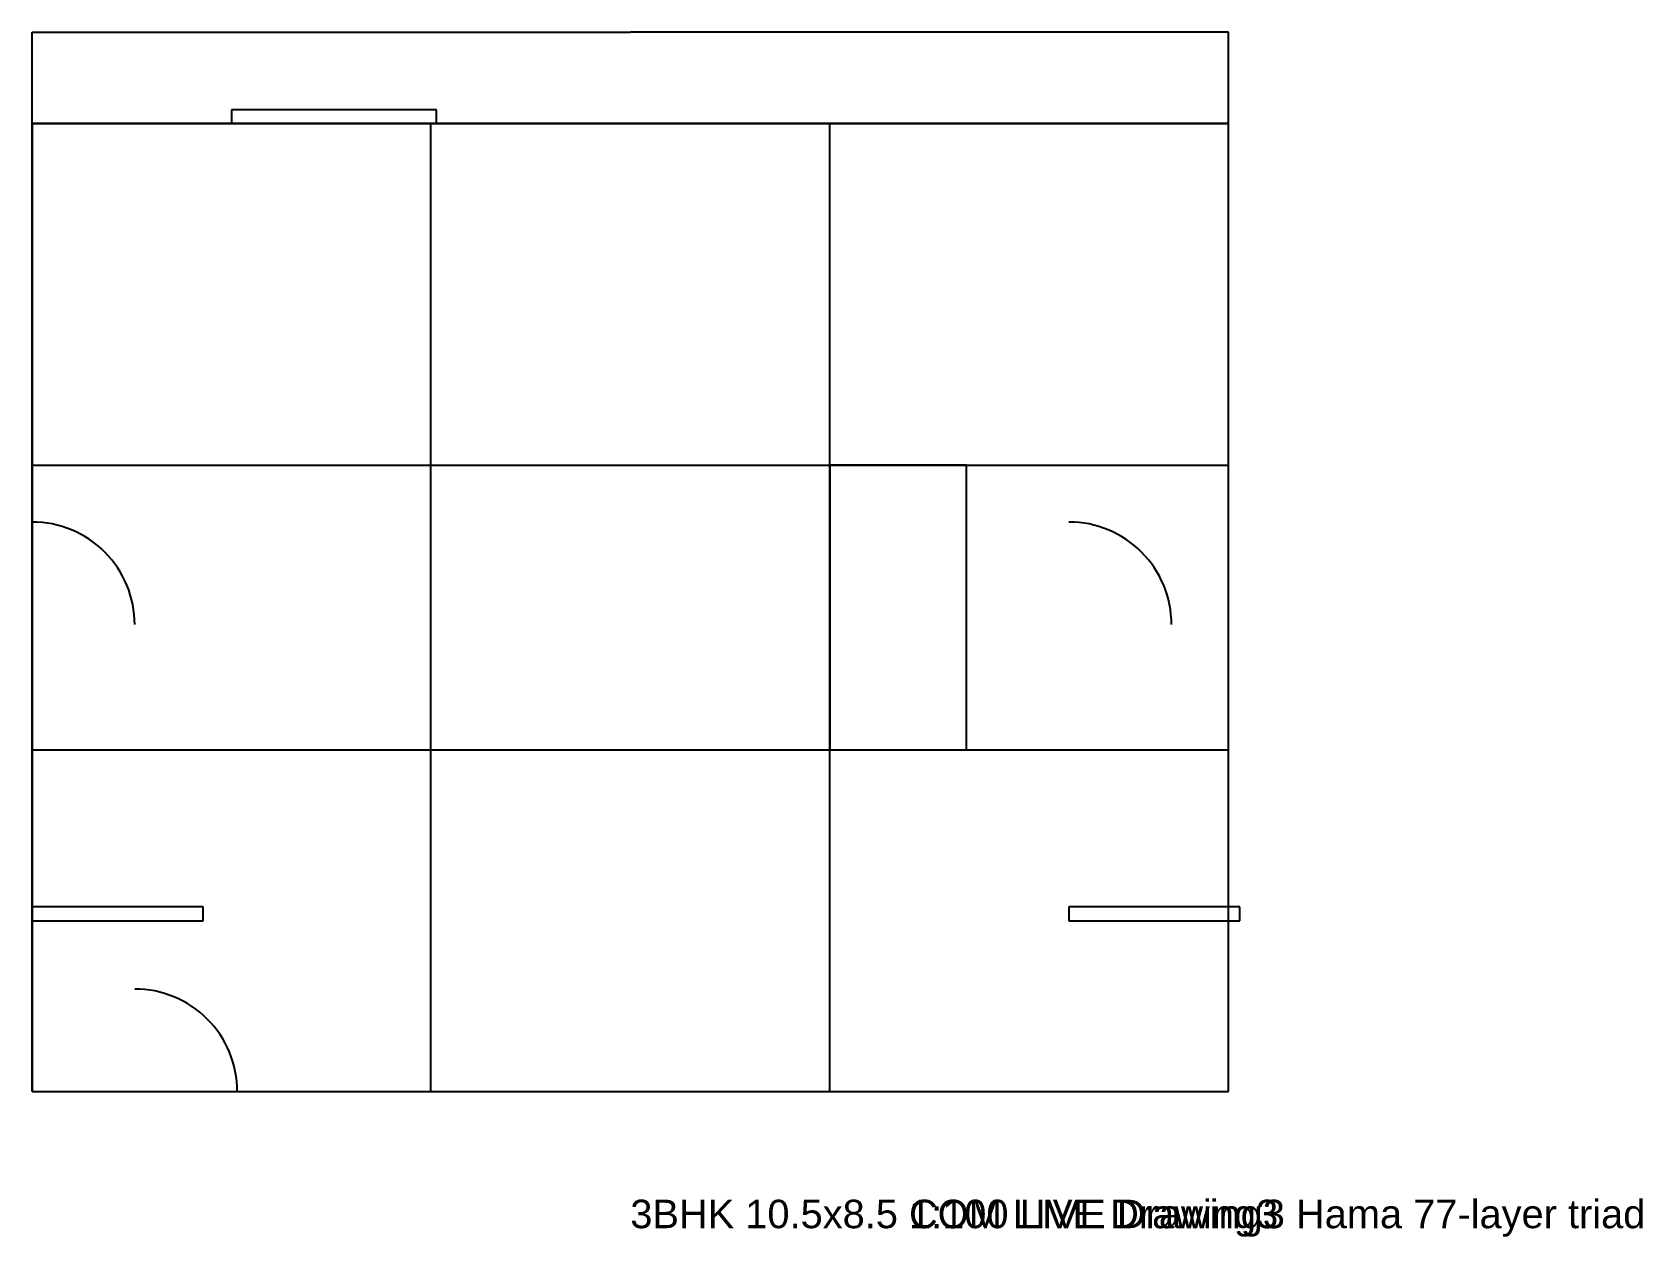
# Model space of a CAD drawing. Header units: inches. Extents: x 0 to 14137, y -1275 to 9300.
import ezdxf

# ---------------------------------------------------------------- set-up
doc = ezdxf.new("R2010")
doc.units = ezdxf.units.IN
doc.header["$MEASUREMENT"] = 0
for name, color, linetype in [('A-ANNO-TEXT', 7, 'Continuous'), ('A-DIM', 2, 'Continuous'), ('A-DOOR', 1, 'Continuous'), ('A-GRID', 6, 'Continuous'), ('A-STRS', 2, 'Continuous'), ('A-WALL-115', 3, 'Continuous'), ('A-WALL-230', 4, 'Continuous'), ('A-WIND', 5, 'Continuous')]:
    doc.layers.add(name, color=color, linetype=linetype)
doc.styles.get("Standard").update_dxf_attribs({"font": 'arial.ttf'})
doc.dimstyles.get("Standard").update_dxf_attribs({"dimtxt": 0.18, "dimasz": 0.18, "dimexe": 0.18, "dimexo": 0.0625, "dimgap": 0.09, "dimtad": 0, "dimtih": 1, "dimtoh": 1, "dimdec": 4, "dimzin": 0, "dimdsep": 46, "dimtxsty": 'Standard', "dimcen": 0.09, "dimadec": 0, "dimazin": 0, "dimtfac": 1, "dimtdec": 4, "dimtofl": 0, "dimtmove": 0, "dimatfit": 3, "dimfxl": 1, "dimtolj": 1, "dimtzin": 0, "dimarcsym": 0})

# ---------------------------------------------------------------- blocks, each defined once
blk = doc.blocks.new('*D1')
at = {"layer": 'A-DIM', "color": 0, "lineweight": -2, "transparency": 16777216}
for p, q in [((3.827021247335479e-18, 8500.0625), (4.899689378708645e-14, 9300.18)), ((0.180000000000049, 9300), (5249.265450204639, 9300)), ((10499.82, 9300), (5250.734549795361, 9300)), ((10500, 8500.0625), (10500, 9300.18))]:
    blk.add_line(p, q, dxfattribs=at)
at = {"layer": 'A-DIM', "color": 0, "transparency": 16777216}
for points in [[(0.180000000000049, 9300.03), (0.180000000000049, 9299.97), (4.898587196589413e-14, 9300)], [(10499.82, 9300.03), (10499.82, 9299.97), (10500, 9300)]]:
    blk.add_solid(points, dxfattribs=at)
at = {"layer": 'Defpoints', "color": 0, "transparency": 16777216}
for p in [(10500, 9300), (0, 8500), (10500, 8500)]:
    blk.add_point(p, dxfattribs=at)
at = {"layer": 'A-DIM', "color": 0, "transparency": 16777216, "insert": (5250, 9300), "char_height": 0.18, "attachment_point": 5}
blk.add_mtext('\\A1;10500.0000', dxfattribs=at)

msp = doc.modelspace()

# ---------------------------------------------------------------- linework, layer by layer
at = {"layer": 'A-DOOR'}
for centre in [(0, 4100), (9100, 4100), (900, 0)]:
    msp.add_arc(centre, 900, 0, 90.0002104591497, dxfattribs=at)
at = {"layer": 'A-GRID'}
for p, q in [((0, 0), (0, 8500)), ((0, 0), (0, 8500)), ((0, 8500), (10500, 8500)), ((3500, 0), (3500, 8500)), ((3500, 0), (3500, 8500)), ((7000, 0), (7000, 8500)), ((7000, 0), (7000, 8500)), ((10500, 0), (10500, 8500)), ((10500, 0), (10500, 8500)), ((0, 5500), (10500, 5500)), ((0, 3000), (10500, 3000)), ((0, 0), (10500, 0))]:
    msp.add_line(p, q, dxfattribs=at)
at = {"layer": 'A-STRS'}
for p, q in [((8200, 5500), (7000, 5500)), ((7000, 5500), (7000, 3000)), ((8200, 3000), (8200, 5500)), ((7000, 3000), (8200, 3000))]:
    msp.add_line(p, q, dxfattribs=at)
at = {"layer": 'A-WALL-115'}
for p, q in [((3500, 3000), (3500, 5500)), ((7000, 3000), (7000, 5500)), ((7000, 5500), (10500, 5500)), ((0, 3000), (3500, 3000)), ((0, 3000), (3500, 3000)), ((3500, 0), (3500, 3000)), ((3500, 0), (3500, 3000)), ((7000, 0), (7000, 3000)), ((7000, 0), (7000, 3000))]:
    msp.add_line(p, q, dxfattribs=at)
at = {"layer": 'A-WALL-230'}
for p, q in [((10500, 8500), (0, 8500)), ((0, 8500), (0, 0)), ((10500, 8500), (0, 8500)), ((0, 8500), (0, 0)), ((10500, 0), (10500, 8500)), ((10500, 0), (10500, 8500)), ((0, 0), (10500, 0)), ((0, 0), (10500, 0))]:
    msp.add_line(p, q, dxfattribs=at)
at = {"layer": 'A-WIND'}
for p, q in [((3550, 8620), (1750, 8620)), ((1750, 8620), (1750, 8500)), ((1750, 8500), (3550, 8500)), ((3550, 8500), (3550, 8620)), ((1500, 1620), (0, 1620)), ((0, 1620), (0, 1500)), ((1500, 1500), (1500, 1620)), ((10600, 1620), (9100, 1620)), ((9100, 1620), (9100, 1500)), ((10600, 1500), (10600, 1620)), ((0, 1500), (1500, 1500)), ((9100, 1500), (10600, 1500))]:
    msp.add_line(p, q, dxfattribs=at)

# ---------------------------------------------------------------- texts
at = {"layer": 'A-ANNO-TEXT'}
for s in ['3BHK 10.5x8.5 COM LIVE Drawing3', '3BHK 10.5x8.5 1:100 LIVE Drawing3 Hama 77-layer triad']:
    msp.add_text(s, height=250, dxfattribs=at).set_placement((5250, -1200))

# ---------------------------------------------------------------- dimensions: what is measured, and where the dimension line sits
at = {"layer": 'A-DIM'}
dim = msp.add_aligned_dim(p1=(0, 8500), p2=(10500, 8500), distance=800, dimstyle='Standard', dxfattribs=at)
dim.commit()
dim.dimension.update_dxf_attribs({"geometry": '*D1', "text_midpoint": (5250, 9300)})

doc.saveas('drawing.dxf')
